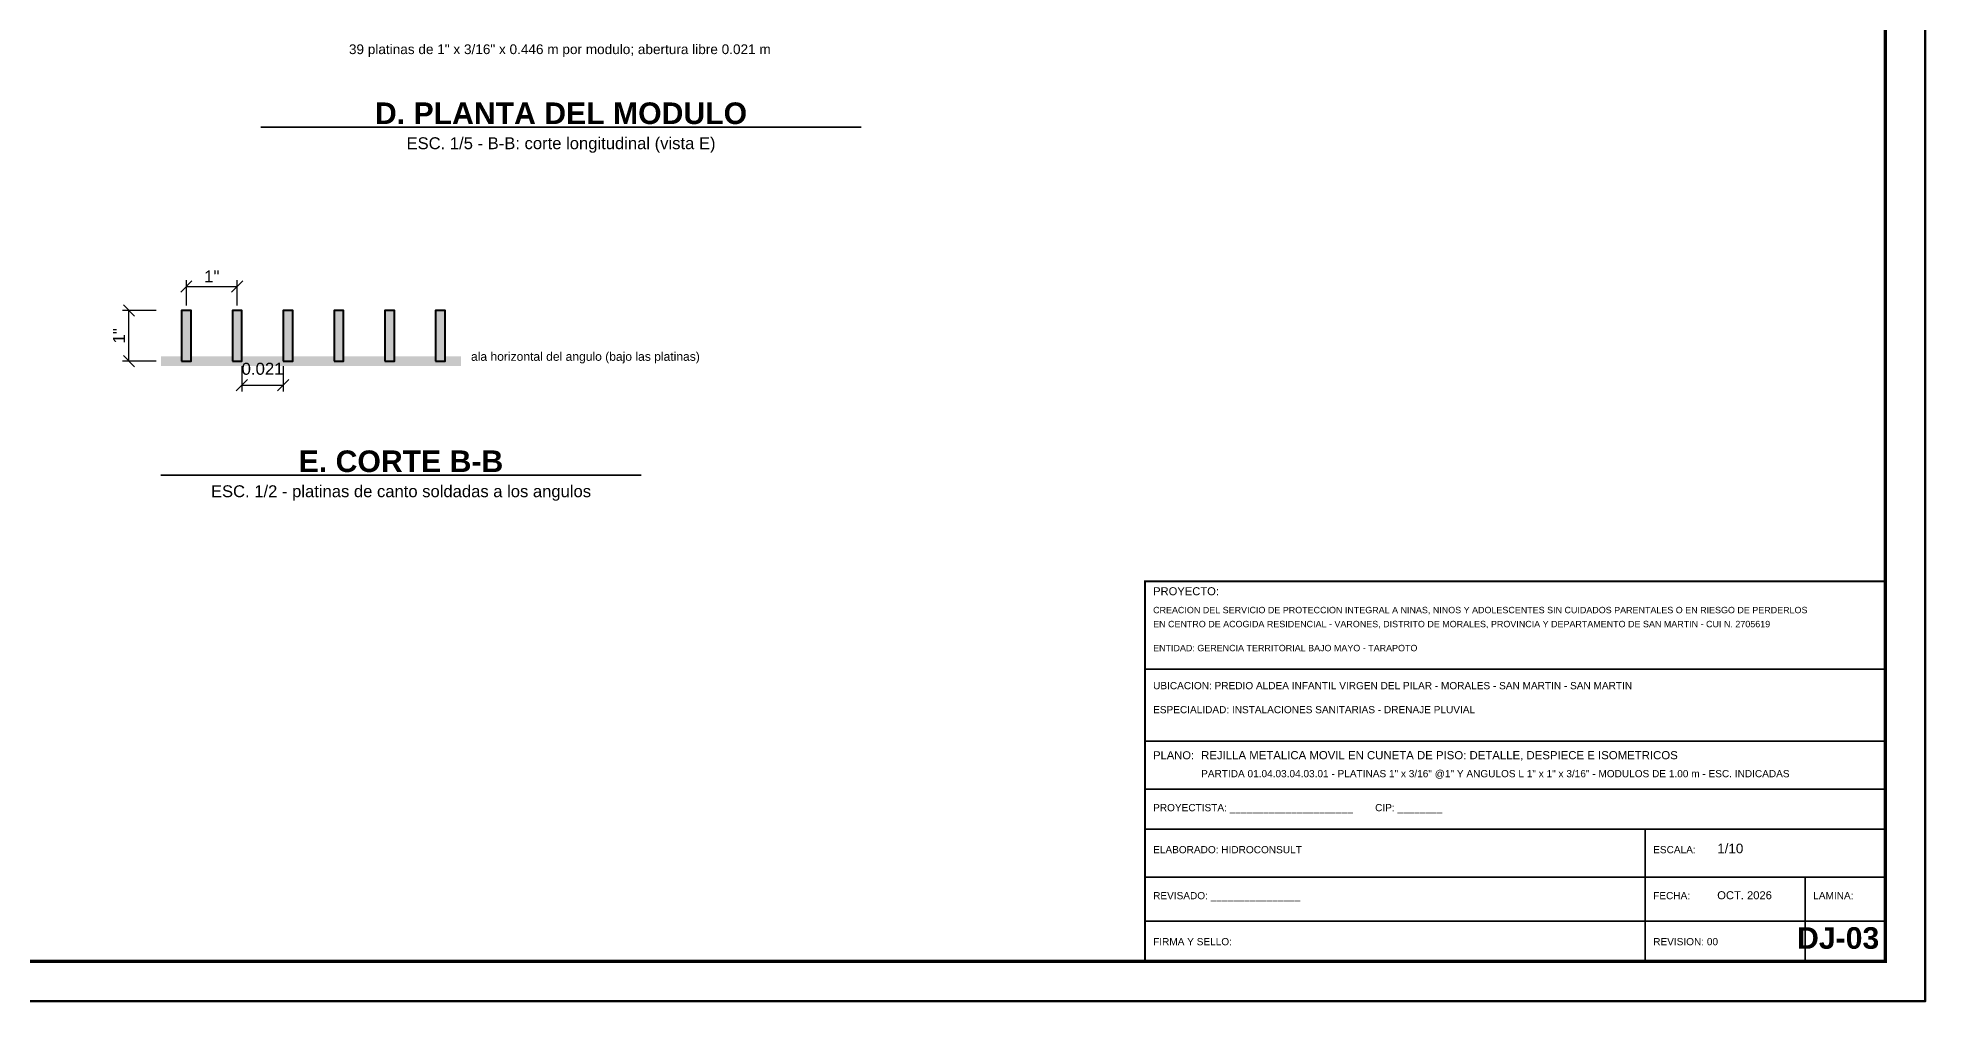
# Model space of a CAD drawing. Header units: metres. Extents: x 0 to 28.4, y 0 to 5.9.
# Drawn here: x 23.692 to 28.41, y 0 to 2.409 of the extents above; entities that cross this region are included whole.
import ezdxf
from ezdxf.enums import TextEntityAlignment as Align

# ---------------------------------------------------------------- set-up
doc = ezdxf.new("R2010")
doc.units = ezdxf.units.M
doc.header["$LTSCALE"] = 0.25
for name, color, linetype, lineweight in [('COTAS', 94, 'CONTINUOUS', 18), ('MARCO', 7, 'CONTINUOUS', 50), ('MARCO-METALICO', 32, 'CONTINUOUS', 40), ('ROTULO', 7, 'CONTINUOUS', 35), ('TITULOS', 160, 'CONTINUOUS', 35)]:
    doc.layers.add(name, color=color, linetype=linetype, lineweight=lineweight)
doc.layers.add('ROTULO-TEXTO', color=7, linetype='CONTINUOUS')
doc.layers.add('TEXTOS', color=7, linetype='CONTINUOUS')
doc.styles.get("Standard").update_dxf_attribs({"font": 'arial.ttf'})
doc.styles.add('TITULOS', font='arialbd.ttf')
doc.dimstyles.new('COT-10', dxfattribs={"dimscale": 0.01, "dimtxt": 3, "dimasz": 2.2, "dimexe": 1.6, "dimexo": 1.2, "dimgap": 1, "dimtad": 1, "dimzin": 0, "dimdsep": 46, "dimtxsty": 'Standard', "dimtsz": 1.4, "dimcen": 2.5, "dimclrd": 256, "dimclre": 256, "dimclrt": 7, "dimazin": 3, "dimtfac": 1, "dimtmove": 0, "dimatfit": 3})

# ---------------------------------------------------------------- blocks, each defined once
blk = doc.blocks.new('_OBLIQUE')
at = {"color": 0, "linetype": 'BYBLOCK'}
blk.add_line((-0.5, -0.5), (0.5, 0.5), dxfattribs=at)
blk = doc.blocks.new('*D24')
for p, q in [((24.0635, 1.739), (24.0635, 1.803)), ((24.1905, 1.739), (24.1905, 1.803)), ((24.0635, 1.787), (24.1905, 1.787))]:
    blk.add_line(p, q)
at = {"layer": 'Defpoints'}
for p in [(24.0635, 1.787), (24.0635, 1.727), (24.1905, 1.727)]:
    blk.add_point(p, dxfattribs=at)
at = {"layer": 'COTAS', "xscale": 0.027999999999999997, "yscale": 0.027999999999999997}
for p in [(24.0635, 1.787), (24.1905, 1.787)]:
    blk.add_blockref('_OBLIQUE', p, dxfattribs=at)
at = {"layer": 'COTAS', "color": 7, "insert": (24.127, 1.812), "char_height": 0.03, "attachment_point": 5}
blk.add_mtext('1"', dxfattribs=at)
blk = doc.blocks.new('*D25')
for p, q in [((24.2024, 1.588), (24.2024, 1.524)), ((24.3056, 1.588), (24.3056, 1.524)), ((24.2024, 1.54), (24.3056, 1.54))]:
    blk.add_line(p, q)
at = {"layer": 'Defpoints'}
for p in [(24.2024, 1.6), (24.3056, 1.6), (24.2024, 1.54)]:
    blk.add_point(p, dxfattribs=at)
at = {"layer": 'COTAS', "xscale": 0.027999999999999997, "yscale": 0.027999999999999997}
for p in [(24.2024, 1.54), (24.3056, 1.54)]:
    blk.add_blockref('_OBLIQUE', p, dxfattribs=at)
at = {"layer": 'COTAS', "color": 7, "insert": (24.254, 1.581), "char_height": 0.03, "attachment_point": 5}
blk.add_mtext('0.021', dxfattribs=at)

msp = doc.modelspace()

# ---------------------------------------------------------------- hatches: boundary and pattern name
at = {"layer": 'MARCO-METALICO'}
h = msp.add_hatch(color=7, dxfattribs=at)
h.dxf.hatch_style = 1
h.paths.add_polyline_path([(24.0516, 1.6), (24.0754, 1.6), (24.0754, 1.727), (24.0516, 1.727)])
h = msp.add_hatch(color=7, dxfattribs=at)
h.dxf.hatch_style = 1
h.paths.add_polyline_path([(24.1786, 1.6), (24.2024, 1.6), (24.2024, 1.727), (24.1786, 1.727)])
h = msp.add_hatch(color=7, dxfattribs=at)
h.dxf.hatch_style = 1
h.paths.add_polyline_path([(24.3056, 1.6), (24.3294, 1.6), (24.3294, 1.727), (24.3056, 1.727)])
h = msp.add_hatch(color=7, dxfattribs=at)
h.dxf.hatch_style = 1
h.paths.add_polyline_path([(24.4326, 1.6), (24.4564, 1.6), (24.4564, 1.727), (24.4326, 1.727)])
h = msp.add_hatch(color=7, dxfattribs=at)
h.dxf.hatch_style = 1
h.paths.add_polyline_path([(24.5596, 1.6), (24.5834, 1.6), (24.5834, 1.727), (24.5596, 1.727)])
h = msp.add_hatch(color=7, dxfattribs=at)
h.dxf.hatch_style = 1
h.paths.add_polyline_path([(24.6866, 1.6), (24.7104, 1.6), (24.7104, 1.727), (24.6866, 1.727)])

# ---------------------------------------------------------------- linework, layer by layer
at = {"layer": 'MARCO'}
msp.add_lwpolyline([(20, 0), (28.41, 0), (28.41, 5.94), (20, 5.94)], close=True, dxfattribs=at)
at = {"layer": 'MARCO', "const_width": 0.008}
msp.add_lwpolyline([(20.25, 0.1), (28.31, 0.1), (28.31, 5.84), (20.25, 5.84)], close=True, dxfattribs=at)
at = {"layer": 'MARCO-METALICO'}
for points in [[(24.0516, 1.6), (24.0754, 1.6), (24.0754, 1.727), (24.0516, 1.727)], [(24.1786, 1.6), (24.2024, 1.6), (24.2024, 1.727), (24.1786, 1.727)], [(24.3056, 1.6), (24.3294, 1.6), (24.3294, 1.727), (24.3056, 1.727)], [(24.4326, 1.6), (24.4564, 1.6), (24.4564, 1.727), (24.4326, 1.727)], [(24.5596, 1.6), (24.5834, 1.6), (24.5834, 1.727), (24.5596, 1.727)], [(24.6866, 1.6), (24.7104, 1.6), (24.7104, 1.727), (24.6866, 1.727)]]:
    msp.add_lwpolyline(points, close=True, dxfattribs=at)
at = {"layer": 'MARCO-METALICO', "const_width": 0.0238}
msp.add_lwpolyline([(24, 1.6), (24.75, 1.6)], dxfattribs=at)
at = {"layer": 'ROTULO'}
for p, q in [((26.46, 0.83), (28.31, 0.83)), ((26.46, 0.65), (28.31, 0.65)), ((26.46, 0.53), (28.31, 0.53)), ((26.46, 0.43), (28.31, 0.43)), ((27.71, 0.43), (27.71, 0.1)), ((26.46, 0.31), (28.31, 0.31)), ((28.11, 0.31), (28.11, 0.1)), ((26.46, 0.2), (28.31, 0.2))]:
    msp.add_line(p, q, dxfattribs=at)
at = {"layer": 'ROTULO', "const_width": 0.005}
msp.add_lwpolyline([(26.46, 0.1), (28.31, 0.1), (28.31, 1.05), (26.46, 1.05)], close=True, dxfattribs=at)
at = {"layer": 'TITULOS'}
for p, q in [((24.25, 2.185), (25.75, 2.185)), ((24, 1.315), (25.2, 1.315))]:
    msp.add_line(p, q, dxfattribs=at)

# ---------------------------------------------------------------- texts
at = {"layer": 'ROTULO-TEXTO'}
for s, height, p in [('PROYECTO:', 0.02, (26.48, 1.015)), ('CREACION DEL SERVICIO DE PROTECCION INTEGRAL A NINAS, NINOS Y ADOLESCENTES SIN CUIDADOS PARENTALES O EN RIESGO DE PERDERLOS', 0.016, (26.48, 0.97)), ('EN CENTRO DE ACOGIDA RESIDENCIAL - VARONES, DISTRITO DE MORALES, PROVINCIA Y DEPARTAMENTO DE SAN MARTIN - CUI N. 2705619', 0.016, (26.48, 0.935)), ('ENTIDAD: GERENCIA TERRITORIAL BAJO MAYO - TARAPOTO', 0.016, (26.48, 0.875)), ('UBICACION: PREDIO ALDEA INFANTIL VIRGEN DEL PILAR - MORALES - SAN MARTIN - SAN MARTIN', 0.018, (26.48, 0.78)), ('ESPECIALIDAD: INSTALACIONES SANITARIAS - DRENAJE PLUVIAL', 0.018, (26.48, 0.72)), ('PLANO:', 0.02, (26.48, 0.605)), ('REJILLA METALICA MOVIL EN CUNETA DE PISO: DETALLE, DESPIECE E ISOMETRICOS', 0.020384, (26.6, 0.605)), ('PARTIDA 01.04.03.04.03.01 - PLATINAS 1" x 3/16" @1" Y ANGULOS L 1" x 1" x 3/16" - MODULOS DE 1.00 m - ESC. INDICADAS', 0.018, (26.6, 0.56)), ('PROYECTISTA: ______________________        CIP: ________', 0.018, (26.48, 0.475)), ('ELABORADO: HIDROCONSULT', 0.018, (26.48, 0.37)), ('ESCALA:', 0.018, (27.73, 0.37)), ('1/10', 0.024, (27.89, 0.37)), ('REVISADO: ________________', 0.018, (26.48, 0.255)), ('FECHA:', 0.018, (27.73, 0.255)), ('OCT. 2026', 0.02, (27.89, 0.255)), ('LAMINA:', 0.018, (28.13, 0.255)), ('FIRMA Y SELLO:', 0.018, (26.48, 0.14)), ('REVISION: 00', 0.018, (27.73, 0.14))]:
    msp.add_text(s, height=height, dxfattribs=at).set_placement(p)
at = {"layer": 'TEXTOS'}
for s, height, p in [('39 platinas de 1" x 3/16" x 0.446 m por modulo; abertura libre 0.021 m', 0.0243, (24.997, 2.38)), ('ESC. 1/5 - B-B: corte longitudinal (vista E)', 0.0297, (25, 2.145)), ('ESC. 1/2 - platinas de canto soldadas a los angulos', 0.0297, (24.6, 1.275))]:
    msp.add_text(s, height=height, dxfattribs=at).set_placement(p, align=Align.MIDDLE_CENTER)
msp.add_text('ala horizontal del angulo (bajo las platinas)', height=0.0216, dxfattribs=at).set_placement((24.775, 1.6119), align=Align.MIDDLE_LEFT)
at = {"layer": 'TITULOS', "style": 'TITULOS'}
for s, p in [('D. PLANTA DEL MODULO', (25, 2.22)), ('E. CORTE B-B', (24.6, 1.35))]:
    msp.add_text(s, height=0.054, dxfattribs=at).set_placement(p, align=Align.MIDDLE_CENTER)
msp.add_text('DJ-03', height=0.054, dxfattribs=at).set_placement((28.295, 0.115), align=Align.BOTTOM_RIGHT)

# ---------------------------------------------------------------- dimensions: what is measured, and where the dimension line sits
at = {"layer": 'COTAS'}
for base, p1, p2, text, picture, middle in [((24.0635, 1.787), (24.0635, 1.727), (24.1905, 1.727), '1"', '*D24', (24.127, 1.812)), ((24.2024, 1.54), (24.2024, 1.6), (24.3056, 1.6), '0.021', '*D25', (24.254, 1.581))]:
    dim = msp.add_linear_dim(base=base, p1=p1, p2=p2, text=text, dimstyle='COT-10', dxfattribs=at)
    dim.commit()
    dim.dimension.update_dxf_attribs({"geometry": picture, "text_midpoint": middle})
msp.add_linear_dim(base=(23.92, 1.6), p1=(24, 1.6), p2=(24, 1.727), angle=90, text='1"', dimstyle='COT-10', dxfattribs=at).render()

doc.saveas('drawing.dxf')
